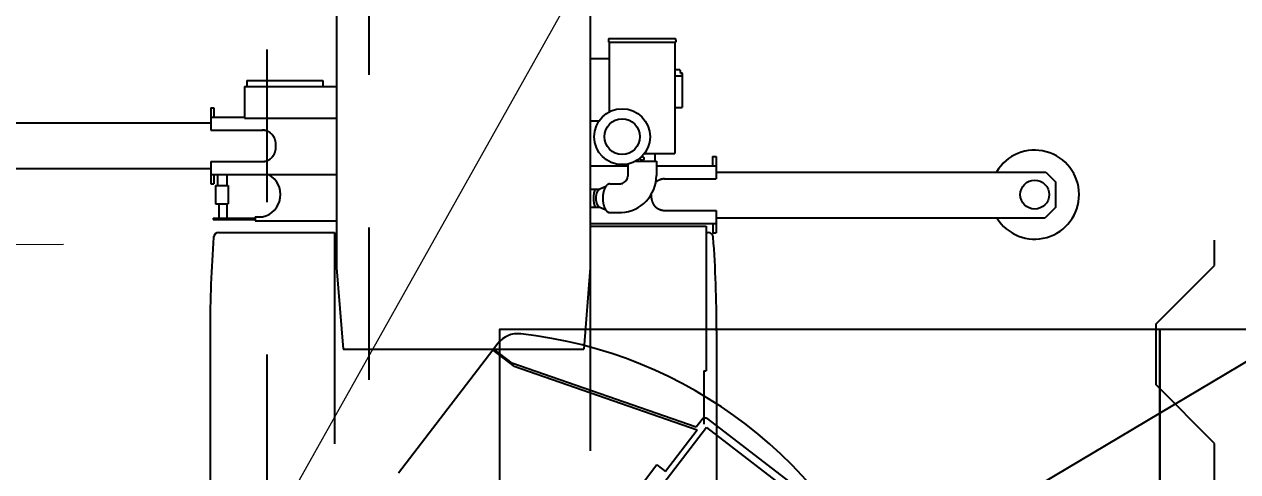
# Model space of a CAD drawing. Header units: millimetres. Extents: x -2078669 to -1085629, y -5987148 to 310365.
# Drawn here: x -1691387 to -1686608, y -4221114 to -4219353 of the extents above; entities that cross this region are included whole.
import ezdxf

# ---------------------------------------------------------------- set-up
doc = ezdxf.new("R2010")
doc.units = ezdxf.units.MM
doc.header["$LTSCALE"] = 500
doc.header["$PDSIZE"] = 300
doc.linetypes.add('SXF_跳び破線', pattern=[12, 6, -6])
doc.layers.get('Defpoints').update_dxf_attribs({"color": 153})
for name, color, linetype, lineweight in [('D-BGD', 7, 'Continuous', 13), ('D-BYP-STR2', 6, 'Continuous', 25), ('D-BYP-STR3', 3, 'Continuous', 25), ('D-BYP-STR4', 6, 'Continuous', 25), ('D-BYP-STR8', 5, 'Continuous', 25), ('D-BYP-STRB', 5, 'Continuous', 25), ('D-BYP-STRC', 1, 'Continuous', 13)]:
    doc.layers.add(name, color=color, linetype=linetype, lineweight=lineweight)
doc.styles.add('MS ゴシック', font='MS Gothic.ttf')
doc.dimstyles.new('DIM-500-F', dxfattribs={"dimscale": 500, "dimtxt": 3.5, "dimasz": 2.5, "dimexe": 0, "dimexo": 2, "dimgap": 0.8, "dimtad": 1, "dimdec": 0, "dimzin": 0, "dimdsep": 46, "dimtxsty": 'MS ゴシック', "dimblk": 'OPEN', "dimcen": 0.1, "dimclrd": 256, "dimclre": 256, "dimclrt": 256, "dimaunit": 1, "dimadec": 4, "dimazin": 0, "dimtfac": 1, "dimtdec": 0, "dimtmove": 2, "dimatfit": 3, "dimldrblk": 'OPEN', "dimfxl": 1, "dimtolj": 1, "dimtzin": 0, "dimlwd": -1, "dimlwe": -1, "dimarcsym": 2})

# ---------------------------------------------------------------- blocks, each defined once
blk = doc.blocks.new('河川平面')
at = {"layer": 'D-BGD', "linetype": 'Continuous'}
blk.add_line((1609235.5, -2776762.9), (1619734, -2776719), dxfattribs=at)
blk = doc.blocks.new('_Open')
at = {"color": 0, "linetype": 'ByBlock', "lineweight": -2}
for p, q in [((-1, 0.1667), (0, 0)), ((-1, -0.1667), (0, 0)), ((0, 0), (-1, 0))]:
    blk.add_line(p, q, dxfattribs=at)
blk = doc.blocks.new('*D28')
at = {"layer": 'D-BYP-STR8', "transparency": 16777216}
for p, q in [((-1683496.8, -4218851.7), (-1675555.6, -4214132.5)), ((-1684007.7, -4217992), (-1683496.8, -4218851.7)), ((-1688439.9, -4221789.2), (-1684571.4, -4219490.3)), ((-1690025.3, -4221568.1), (-1689514.5, -4222427.7))]:
    blk.add_line(p, q, dxfattribs=at)
at = {"layer": 'Defpoints', "color": 0, "transparency": 16777216}
for p in [(-1683496.8, -4218851.7), (-1683496.8, -4218851.7), (-1689514.5, -4222427.7)]:
    blk.add_point(p, dxfattribs=at)
at = {"layer": 'D-BYP-STR8', "transparency": 16777216, "xscale": 1250, "yscale": 1250, "zscale": 1250}
for p, rotation in [((-1683496.8, -4218851.7), 30.72132169960825), ((-1689514.5, -4222427.7), 210.7213216996082)]:
    blk.add_blockref('_Open', p, dxfattribs=dict(at, rotation=rotation))
at = {"layer": 'D-BYP-STR8', "transparency": 16777216, "insert": (-1678910.5, -4214643.1), "char_height": 1750, "attachment_point": 5, "rotation": 30.7213, "style": 'MS ゴシック'}
blk.add_mtext('\\A1;R7000', dxfattribs=at)

msp = doc.modelspace()

# ---------------------------------------------------------------- linework, layer by layer
at = {"layer": 'D-BYP-STR2', "ltscale": 0.01}
for points in [[(-1686914.5, -4224844.8), (-1686914.5, -4220552.7), (-1686914.5, -4226052.7), (-1692314.5, -4226052.7)], [(-1689514.5, -4226052.7), (-1689514.5, -4220552.7), (-1686914.5, -4220552.7), (-1686514.5, -4220552.7), (-1686514.5, -4233352.7), (-1686914.5, -4233352.7), (-1689514.5, -4233352.7), (-1689514.5, -4227852.7)]]:
    msp.add_lwpolyline(points, dxfattribs=at)
at = {"layer": 'D-BYP-STR3', "linetype": 'SXF_跳び破線', "ltscale": 0.2}
for p, q in [((-1690430.2, -4226052.7), (-1690430.2, -4210552.7)), ((-1690030.2, -4210552.7), (-1690030.2, -4226052.7))]:
    msp.add_line(p, q, dxfattribs=at)
at = {"layer": 'D-BYP-STR4', "linetype": 'SXF_跳び破線', "ltscale": 0.2}
msp.add_lwpolyline([(-1686699.5, -4221202.7), (-1686699.5, -4221102.7), (-1686699.5, -4221002.7), (-1686929.5, -4220772.7), (-1686929.5, -4220532.7), (-1686699.5, -4220302.7), (-1686699.5, -4220202.7)], dxfattribs=at)
at = {"layer": 'D-BYP-STR8'}
msp.add_circle((-1689514.5, -4222427.7), 7000, dxfattribs=at)
at = {"layer": 'D-BYP-STRB'}
for p, q in [((-1690157.5, -4219257.7), (-1690157.5, -4220311.2)), ((-1689157.5, -4219257.7), (-1689157.5, -4221032.6)), ((-1689086.3, -4219415.2), (-1689086.3, -4219423.2)), ((-1689086.3, -4219415.2), (-1689085.3, -4219415.2)), ((-1689085.3, -4219410.7), (-1689085.3, -4219415.2)), ((-1689084.3, -4219409.7), (-1688953.7, -4219409.7)), ((-1688953.7, -4219409.7), (-1688823.1, -4219409.7)), ((-1688822.1, -4219410.7), (-1688822.1, -4219415.2)), ((-1688822.1, -4219415.2), (-1688821.1, -4219415.2)), ((-1688821.1, -4219415.2), (-1688821.1, -4219423.2)), ((-1689086.3, -4219423.2), (-1688953.7, -4219423.2)), ((-1689083.1, -4219423.2), (-1689083.1, -4219698.2)), ((-1688953.7, -4219423.2), (-1688821.1, -4219423.2)), ((-1688824.3, -4219423.2), (-1688824.3, -4219861.7)), ((-1689157.5, -4219487.7), (-1689083.1, -4219487.7)), ((-1688824.3, -4219531.8), (-1688804.5, -4219531.8)), ((-1688824.3, -4219555.6), (-1688795.4, -4219555.6)), ((-1688804.5, -4219531.8), (-1688802, -4219545.6)), ((-1688802, -4219545.6), (-1688797.8, -4219545.6)), ((-1688795.8, -4219547.5), (-1688795.4, -4219555.6)), ((-1688795.5, -4219555.6), (-1688795.5, -4219680.1)), ((-1688795.5, -4219555.6), (-1688795.5, -4219680.1)), ((-1690519.5, -4219597.7), (-1690519.5, -4219722.2)), ((-1690519.5, -4219597.7), (-1690157.5, -4219597.7)), ((-1690510.5, -4219573.9), (-1690210.5, -4219573.9)), ((-1690510.5, -4219573.9), (-1690510.5, -4219597.7)), ((-1690210.5, -4219573.9), (-1690210.5, -4219597.7)), ((-1690652.5, -4219682), (-1690652.5, -4219769.7)), ((-1690652.5, -4219682), (-1690640.5, -4219682)), ((-1690640.5, -4219682), (-1690640.5, -4219718.7)), ((-1688824.3, -4219680.1), (-1688795.5, -4219680.1)), ((-1691949, -4219740.7), (-1690652.5, -4219740.7)), ((-1690652.5, -4219718.7), (-1690519.5, -4219718.7)), ((-1690519.5, -4219722.2), (-1690157.5, -4219722.2)), ((-1689157.5, -4219732.7), (-1689122.5, -4219732.7)), ((-1690652.5, -4219769.7), (-1690446.5, -4219769.7)), ((-1688978.6, -4219891.7), (-1688897.3, -4219891.7)), ((-1688944.3, -4219861.7), (-1688824.3, -4219861.7)), ((-1688902.9, -4219861.7), (-1688902.9, -4219891.7)), ((-1688897.3, -4219891.7), (-1688897.3, -4219948.6)), ((-1688676.5, -4219874), (-1688676.5, -4219910.7)), ((-1688676.5, -4219874), (-1688662.5, -4219874)), ((-1688662.5, -4219874), (-1688662.5, -4219961.7)), ((-1691951, -4219920.7), (-1690652.5, -4219920.7)), ((-1690652.5, -4219893.7), (-1690652.5, -4219981.5)), ((-1690652.5, -4219893.7), (-1690446.5, -4219893.7)), ((-1689157.5, -4219910.7), (-1689010.2, -4219910.7)), ((-1689010.2, -4219903.5), (-1689010.2, -4219950.6)), ((-1688897.3, -4219910.7), (-1688662.5, -4219910.7)), ((-1688683.4, -4219910.7), (-1688662.5, -4219910.7)), ((-1688662.5, -4219934.7), (-1687364, -4219934.7)), ((-1687364, -4219934.7), (-1687325, -4219973.7)), ((-1690652.5, -4219944.7), (-1690157.5, -4219944.7)), ((-1690652.5, -4219981.5), (-1690640.5, -4219981.5)), ((-1690640.5, -4219944.7), (-1690640.5, -4219981.5)), ((-1690633.5, -4219987.2), (-1690633.5, -4220060.2)), ((-1690633.5, -4219987.2), (-1690583.5, -4219987.2)), ((-1690626.3, -4219944.7), (-1690626.3, -4219987.2)), ((-1690588.5, -4219944.7), (-1690588.5, -4219987.2)), ((-1690583.5, -4219987.2), (-1690583.5, -4220060.2)), ((-1689080.2, -4219980.9), (-1689041.7, -4219980.9)), ((-1688868.5, -4219961.7), (-1688662.5, -4219961.7)), ((-1687325, -4219973.7), (-1687325, -4220073.7)), ((-1689152.5, -4220002.7), (-1689135.8, -4220002.7)), ((-1689151.1, -4220002.7), (-1689131.3, -4220002.7)), ((-1689135.8, -4220002.7), (-1689120.5, -4220002.7)), ((-1689096.7, -4219991.6), (-1689122.4, -4220003.7)), ((-1690633.5, -4220060.2), (-1690583.5, -4220060.2)), ((-1690621, -4220060.2), (-1690621, -4220115.7)), ((-1690588.5, -4220060.2), (-1690588.5, -4220115.7)), ((-1689152.5, -4220072.7), (-1689135.8, -4220072.7)), ((-1689135.8, -4220072.7), (-1689120.5, -4220072.7)), ((-1689135.8, -4220072.7), (-1689120.5, -4220072.7)), ((-1689122.4, -4220071.8), (-1689096.7, -4220083.9)), ((-1687325, -4220073.7), (-1687366, -4220114.7)), ((-1690642.5, -4220115.7), (-1690477.5, -4220115.7)), ((-1690642.5, -4220115.7), (-1690642.5, -4220121.7)), ((-1690642.5, -4220121.7), (-1690477.5, -4220121.7)), ((-1690477.5, -4220111.7), (-1690477.5, -4220126.7)), ((-1690477.5, -4220111.7), (-1690448.6, -4220111.7)), ((-1690477.5, -4220126.7), (-1690157.5, -4220126.7)), ((-1689080.2, -4220094.5), (-1689041.7, -4220094.5)), ((-1688868.5, -4220085.7), (-1688662.5, -4220085.7)), ((-1688662.5, -4220085.7), (-1688662.5, -4220173.5)), ((-1688662.5, -4220114.7), (-1687366, -4220114.7)), ((-1690621.4, -4220172.7), (-1690165, -4220172.7)), ((-1690165, -4220172.7), (-1690165, -4221004.5)), ((-1689157.5, -4220136.7), (-1688662.5, -4220136.7)), ((-1689157.5, -4220147.7), (-1688701.6, -4220147.7)), ((-1688701.6, -4220147.7), (-1688701.6, -4220717.7)), ((-1688701.6, -4220172.7), (-1688693.5, -4220172.7)), ((-1688674.5, -4220136.7), (-1688674.5, -4220173.5)), ((-1688674.5, -4220173.5), (-1688662.5, -4220173.5)), ((-1690157.5, -4220311.2), (-1690131.3, -4220631.3)), ((-1689157.5, -4220311.2), (-1689183.7, -4220631.3)), ((-1690655, -4220559.8), (-1690655, -4224392.7)), ((-1688660, -4220559.8), (-1688660, -4224392.7)), ((-1689522, -4220610), (-1689538.6, -4220631.6)), ((-1690131.3, -4220631.3), (-1689183.7, -4220631.3)), ((-1689541.6, -4220635.5), (-1689913.1, -4221119.4)), ((-1689541.6, -4220635.5), (-1689457.1, -4220700.5)), ((-1689538.6, -4220631.6), (-1689467.2, -4220686.4)), ((-1688740.3, -4220938.3), (-1689467.2, -4220686.4)), ((-1688736.8, -4220950.1), (-1689457.1, -4220700.5)), ((-1688710, -4220717.7), (-1688710, -4220927.4)), ((-1688710, -4220717.7), (-1688701.6, -4220717.7)), ((-1688700, -4220940.1), (-1689236.6, -4221638.8)), ((-1688717.7, -4220908.8), (-1688740.3, -4220938.3)), ((-1688700, -4220940.1), (-1688295.5, -4221250.6)), ((-1688696.6, -4220906.1), (-1688343.2, -4221177.5)), ((-1688736.8, -4220950.1), (-1688862, -4221113.2)), ((-1688895.3, -4221087.7), (-1689288.1, -4221599.3)), ((-1688895.3, -4221087.7), (-1688862, -4221113.2))]:
    msp.add_line(p, q, dxfattribs=at)
for points in [[(-1690416, -4219782), (-1690416.4, -4219781.6), (-1690416.9, -4219781.3), (-1690417.3, -4219780.9), (-1690417.8, -4219780.6), (-1690418.3, -4219780.2), (-1690418.8, -4219779.9), (-1690419.2, -4219779.5), (-1690419.7, -4219779.2), (-1690420.2, -4219778.9), (-1690420.7, -4219778.6), (-1690421.2, -4219778.2), (-1690421.7, -4219777.9), (-1690422.2, -4219777.6), (-1690422.7, -4219777.3), (-1690423.2, -4219777), (-1690423.7, -4219776.7), (-1690424.2, -4219776.5), (-1690424.7, -4219776.2), (-1690425.2, -4219775.9), (-1690425.7, -4219775.6), (-1690426.2, -4219775.4), (-1690426.7, -4219775.1), (-1690427.2, -4219774.9), (-1690427.8, -4219774.6), (-1690428.3, -4219774.4), (-1690428.8, -4219774.2), (-1690429.3, -4219773.9), (-1690429.9, -4219773.7), (-1690430.4, -4219773.5), (-1690430.9, -4219773.3), (-1690431.5, -4219773.1), (-1690432, -4219772.9), (-1690432.6, -4219772.7), (-1690433.1, -4219772.5), (-1690433.6, -4219772.3), (-1690434.2, -4219772.2), (-1690434.7, -4219772), (-1690435.3, -4219771.8), (-1690435.8, -4219771.7), (-1690436.4, -4219771.5), (-1690436.9, -4219771.4), (-1690437.5, -4219771.2), (-1690438, -4219771.1), (-1690438.6, -4219771), (-1690439.2, -4219770.9), (-1690439.7, -4219770.7), (-1690440.3, -4219770.6), (-1690440.8, -4219770.5), (-1690441.4, -4219770.4), (-1690442, -4219770.4), (-1690442.5, -4219770.3), (-1690443.1, -4219770.2), (-1690443.6, -4219770.1), (-1690444.2, -4219770.1), (-1690444.8, -4219770), (-1690445.3, -4219769.9), (-1690445.9, -4219769.9), (-1690446.5, -4219769.9), (-1690447, -4219769.8), (-1690447.6, -4219769.8), (-1690448.2, -4219769.8), (-1690448.7, -4219769.8), (-1690449.3, -4219769.8), (-1690449.9, -4219769.7)], [(-1690416, -4219782), (-1690415.6, -4219782.3), (-1690415.2, -4219782.7), (-1690414.8, -4219783), (-1690414.4, -4219783.4), (-1690414, -4219783.7), (-1690413.6, -4219784.1), (-1690413.3, -4219784.4), (-1690412.9, -4219784.8), (-1690412.5, -4219785.2), (-1690412.2, -4219785.6), (-1690411.8, -4219785.9), (-1690411.4, -4219786.3), (-1690411.1, -4219786.7), (-1690410.7, -4219787.1), (-1690410.4, -4219787.5), (-1690410.1, -4219788), (-1690409.7, -4219788.4), (-1690409.4, -4219788.8), (-1690409.1, -4219789.2), (-1690408.8, -4219789.6), (-1690408.4, -4219790.1), (-1690408.1, -4219790.5), (-1690407.8, -4219791), (-1690407.5, -4219791.4), (-1690407.2, -4219791.9), (-1690406.9, -4219792.3), (-1690406.6, -4219792.8), (-1690406.3, -4219793.3), (-1690406.1, -4219793.7), (-1690405.8, -4219794.2), (-1690405.5, -4219794.7), (-1690405.2, -4219795.2), (-1690405, -4219795.7), (-1690404.7, -4219796.2), (-1690404.5, -4219796.7), (-1690404.2, -4219797.2), (-1690403.9, -4219797.7), (-1690403.7, -4219798.2), (-1690403.5, -4219798.7), (-1690403.2, -4219799.2), (-1690403, -4219799.7), (-1690402.8, -4219800.2), (-1690402.5, -4219800.8), (-1690402.3, -4219801.3), (-1690402.1, -4219801.8), (-1690401.9, -4219802.3), (-1690401.7, -4219802.9), (-1690401.5, -4219803.4), (-1690401.3, -4219804), (-1690401.1, -4219804.5), (-1690400.9, -4219805.1), (-1690400.7, -4219805.6), (-1690400.5, -4219806.2), (-1690400.4, -4219806.7), (-1690400.2, -4219807.3), (-1690400, -4219807.9), (-1690399.8, -4219808.4), (-1690399.7, -4219809), (-1690399.5, -4219809.6), (-1690399.4, -4219810.1), (-1690399.2, -4219810.7), (-1690399.1, -4219811.3), (-1690398.9, -4219811.9), (-1690398.8, -4219812.4), (-1690398.7, -4219813), (-1690398.5, -4219813.6), (-1690398.4, -4219814.2), (-1690398.3, -4219814.8), (-1690398.2, -4219815.4), (-1690398.1, -4219816), (-1690398, -4219816.6), (-1690397.9, -4219817.2), (-1690397.8, -4219817.8), (-1690397.7, -4219818.4), (-1690397.6, -4219819), (-1690397.5, -4219819.6), (-1690397.4, -4219820.2), (-1690397.3, -4219820.8), (-1690397.3, -4219821.4), (-1690397.2, -4219822), (-1690397.1, -4219822.6), (-1690397.1, -4219823.2), (-1690397, -4219823.8), (-1690397, -4219824.4), (-1690396.9, -4219825), (-1690396.9, -4219825.6), (-1690396.8, -4219826.2), (-1690396.8, -4219826.8), (-1690396.8, -4219827.5), (-1690396.7, -4219828.1), (-1690396.7, -4219828.7), (-1690396.7, -4219829.3), (-1690396.7, -4219829.9), (-1690396.7, -4219830.5), (-1690396.7, -4219831.1), (-1690396.7, -4219831.7), (-1690396.7, -4219832.4), (-1690396.7, -4219833), (-1690396.7, -4219833.6), (-1690396.7, -4219834.2), (-1690396.7, -4219834.8), (-1690396.7, -4219835.4), (-1690396.8, -4219836), (-1690396.8, -4219836.7), (-1690396.8, -4219837.3), (-1690396.9, -4219837.9), (-1690396.9, -4219838.5), (-1690397, -4219839.1), (-1690397, -4219839.7), (-1690397.1, -4219840.3), (-1690397.1, -4219840.9), (-1690397.2, -4219841.5), (-1690397.3, -4219842.1), (-1690397.3, -4219842.7), (-1690397.4, -4219843.3), (-1690397.5, -4219843.9), (-1690397.6, -4219844.5), (-1690397.7, -4219845.1), (-1690397.8, -4219845.7), (-1690397.9, -4219846.3), (-1690398, -4219846.9), (-1690398.1, -4219847.5), (-1690398.2, -4219848.1), (-1690398.3, -4219848.7), (-1690398.4, -4219849.3), (-1690398.5, -4219849.9), (-1690398.7, -4219850.5), (-1690398.8, -4219851.1), (-1690398.9, -4219851.6), (-1690399.1, -4219852.2), (-1690399.2, -4219852.8), (-1690399.4, -4219853.4), (-1690399.5, -4219853.9), (-1690399.7, -4219854.5), (-1690399.8, -4219855.1), (-1690400, -4219855.6), (-1690400.2, -4219856.2), (-1690400.4, -4219856.8), (-1690400.5, -4219857.3), (-1690400.7, -4219857.9), (-1690400.9, -4219858.4), (-1690401.1, -4219859), (-1690401.3, -4219859.5), (-1690401.5, -4219860.1), (-1690401.7, -4219860.6), (-1690401.9, -4219861.1), (-1690402.1, -4219861.7), (-1690402.3, -4219862.2), (-1690402.5, -4219862.7), (-1690402.8, -4219863.3), (-1690403, -4219863.8), (-1690403.2, -4219864.3), (-1690403.5, -4219864.8), (-1690403.7, -4219865.3), (-1690403.9, -4219865.8), (-1690404.2, -4219866.3), (-1690404.5, -4219866.8), (-1690404.7, -4219867.3), (-1690405, -4219867.8), (-1690405.2, -4219868.3), (-1690405.5, -4219868.8), (-1690405.8, -4219869.3), (-1690406.1, -4219869.8), (-1690406.3, -4219870.2), (-1690406.6, -4219870.7), (-1690406.9, -4219871.2), (-1690407.2, -4219871.6), (-1690407.5, -4219872.1), (-1690407.8, -4219872.5), (-1690408.1, -4219873), (-1690408.4, -4219873.4), (-1690408.8, -4219873.8), (-1690409.1, -4219874.3), (-1690409.4, -4219874.7), (-1690409.7, -4219875.1), (-1690410.1, -4219875.5), (-1690410.4, -4219876), (-1690410.7, -4219876.4), (-1690411.1, -4219876.8), (-1690411.4, -4219877.2), (-1690411.8, -4219877.6), (-1690412.2, -4219877.9), (-1690412.5, -4219878.3), (-1690412.9, -4219878.7), (-1690413.3, -4219879.1), (-1690413.6, -4219879.4), (-1690414, -4219879.8), (-1690414.4, -4219880.1), (-1690414.8, -4219880.5), (-1690415.2, -4219880.8), (-1690415.6, -4219881.2), (-1690416, -4219881.5)], [(-1690449.9, -4219893.7), (-1690449.3, -4219893.7), (-1690448.7, -4219893.7), (-1690448.2, -4219893.7), (-1690447.6, -4219893.7), (-1690447, -4219893.7), (-1690446.5, -4219893.6), (-1690445.9, -4219893.6), (-1690445.3, -4219893.5), (-1690444.8, -4219893.5), (-1690444.2, -4219893.4), (-1690443.6, -4219893.4), (-1690443.1, -4219893.3), (-1690442.5, -4219893.2), (-1690442, -4219893.1), (-1690441.4, -4219893.1), (-1690440.8, -4219893), (-1690440.3, -4219892.9), (-1690439.7, -4219892.7), (-1690439.2, -4219892.6), (-1690438.6, -4219892.5), (-1690438, -4219892.4), (-1690437.5, -4219892.3), (-1690436.9, -4219892.1), (-1690436.4, -4219892), (-1690435.8, -4219891.8), (-1690435.3, -4219891.7), (-1690434.7, -4219891.5), (-1690434.2, -4219891.3), (-1690433.6, -4219891.2), (-1690433.1, -4219891), (-1690432.6, -4219890.8), (-1690432, -4219890.6), (-1690431.5, -4219890.4), (-1690430.9, -4219890.2), (-1690430.4, -4219890), (-1690429.9, -4219889.8), (-1690429.3, -4219889.6), (-1690428.8, -4219889.3), (-1690428.3, -4219889.1), (-1690427.8, -4219888.9), (-1690427.2, -4219888.6), (-1690426.7, -4219888.4), (-1690426.2, -4219888.1), (-1690425.7, -4219887.9), (-1690425.2, -4219887.6), (-1690424.7, -4219887.3), (-1690424.2, -4219887), (-1690423.7, -4219886.8), (-1690423.2, -4219886.5), (-1690422.7, -4219886.2), (-1690422.2, -4219885.9), (-1690421.7, -4219885.6), (-1690421.2, -4219885.3), (-1690420.7, -4219884.9), (-1690420.2, -4219884.6), (-1690419.7, -4219884.3), (-1690419.2, -4219884), (-1690418.8, -4219883.6), (-1690418.3, -4219883.3), (-1690417.8, -4219882.9), (-1690417.3, -4219882.6), (-1690416.9, -4219882.2), (-1690416.4, -4219881.9), (-1690416, -4219881.5)], [(-1689080.2, -4219980.9), (-1689080.3, -4219980.9), (-1689080.5, -4219981), (-1689080.7, -4219981), (-1689080.9, -4219981), (-1689081, -4219981), (-1689081.2, -4219981), (-1689081.4, -4219981), (-1689081.6, -4219981), (-1689081.7, -4219981), (-1689081.9, -4219981.1), (-1689082.1, -4219981.1), (-1689082.3, -4219981.1), (-1689082.4, -4219981.1), (-1689082.6, -4219981.2), (-1689082.8, -4219981.2), (-1689082.9, -4219981.2), (-1689083.1, -4219981.3), (-1689083.3, -4219981.3), (-1689083.5, -4219981.3), (-1689083.6, -4219981.4), (-1689083.8, -4219981.4), (-1689084, -4219981.5), (-1689084.2, -4219981.5), (-1689084.3, -4219981.6), (-1689084.5, -4219981.6), (-1689084.7, -4219981.7), (-1689084.8, -4219981.7), (-1689085, -4219981.8), (-1689085.2, -4219981.8), (-1689085.4, -4219981.9), (-1689085.5, -4219982), (-1689085.7, -4219982), (-1689085.9, -4219982.1), (-1689086, -4219982.2), (-1689086.2, -4219982.3), (-1689086.4, -4219982.3), (-1689086.7, -4219982.5), (-1689087.1, -4219982.7), (-1689087.4, -4219982.8), (-1689087.7, -4219983), (-1689088.1, -4219983.2), (-1689088.4, -4219983.4), (-1689088.7, -4219983.6), (-1689089.1, -4219983.8), (-1689089.4, -4219984), (-1689089.7, -4219984.3), (-1689090.1, -4219984.5), (-1689090.4, -4219984.8), (-1689090.7, -4219985), (-1689091, -4219985.3), (-1689091.4, -4219985.5), (-1689091.7, -4219985.8), (-1689092, -4219986.1), (-1689092.3, -4219986.4), (-1689092.6, -4219986.7), (-1689092.9, -4219987), (-1689093.2, -4219987.3), (-1689093.6, -4219987.7), (-1689093.9, -4219988), (-1689094.2, -4219988.3), (-1689094.5, -4219988.7), (-1689094.8, -4219989), (-1689095.1, -4219989.4), (-1689095.4, -4219989.8), (-1689095.7, -4219990.1), (-1689095.9, -4219990.5), (-1689096.2, -4219990.9), (-1689096.5, -4219991.3), (-1689096.8, -4219991.7), (-1689097.1, -4219992.1), (-1689097.4, -4219992.5), (-1689097.6, -4219993), (-1689097.9, -4219993.4), (-1689098.2, -4219993.8), (-1689098.4, -4219994.3), (-1689098.7, -4219994.7), (-1689099, -4219995.2), (-1689099.2, -4219995.7), (-1689099.5, -4219996.1), (-1689099.7, -4219996.6), (-1689100, -4219997.1), (-1689100.2, -4219997.6), (-1689100.5, -4219998.1), (-1689100.7, -4219998.6), (-1689101, -4219999.1), (-1689101.2, -4219999.6), (-1689101.4, -4220000.1), (-1689101.7, -4220000.6), (-1689101.9, -4220001.2), (-1689102.1, -4220001.7), (-1689102.3, -4220002.3), (-1689102.6, -4220002.8), (-1689102.8, -4220003.4), (-1689103, -4220003.9), (-1689103.2, -4220004.5), (-1689103.4, -4220005), (-1689103.6, -4220005.6), (-1689103.8, -4220006.2), (-1689104, -4220006.8), (-1689104.2, -4220007.4), (-1689104.3, -4220008), (-1689104.5, -4220008.5), (-1689104.7, -4220009.1), (-1689104.9, -4220009.8), (-1689105, -4220010.4), (-1689105.2, -4220011), (-1689105.4, -4220011.6), (-1689105.5, -4220012.2), (-1689105.7, -4220012.8), (-1689105.8, -4220013.5), (-1689106, -4220014.1), (-1689106.1, -4220014.7), (-1689106.3, -4220015.4), (-1689106.4, -4220016), (-1689106.5, -4220016.7), (-1689106.7, -4220017.3), (-1689106.8, -4220018), (-1689106.9, -4220018.6), (-1689107, -4220019.3), (-1689107.1, -4220019.9), (-1689107.2, -4220020.6), (-1689107.3, -4220021.3), (-1689107.4, -4220021.9), (-1689107.5, -4220022.6), (-1689107.6, -4220023.3), (-1689107.7, -4220023.9), (-1689107.8, -4220024.6), (-1689107.9, -4220025.3), (-1689107.9, -4220026), (-1689108, -4220026.7), (-1689108.1, -4220027.4), (-1689108.1, -4220028), (-1689108.2, -4220028.7), (-1689108.3, -4220029.4), (-1689108.3, -4220030.1), (-1689108.3, -4220030.8), (-1689108.4, -4220031.5), (-1689108.4, -4220032.2), (-1689108.5, -4220032.9), (-1689108.5, -4220033.6), (-1689108.5, -4220034.3), (-1689108.5, -4220035), (-1689108.5, -4220035.7), (-1689108.6, -4220036.4), (-1689108.6, -4220037.1), (-1689108.6, -4220037.7), (-1689108.6, -4220038.4), (-1689108.6, -4220039.1), (-1689108.5, -4220039.8), (-1689108.5, -4220040.5), (-1689108.5, -4220041.2), (-1689108.5, -4220041.9), (-1689108.5, -4220042.6), (-1689108.4, -4220043.3), (-1689108.4, -4220044), (-1689108.3, -4220044.7), (-1689108.3, -4220045.4), (-1689108.3, -4220046.1), (-1689108.2, -4220046.8), (-1689108.1, -4220047.5), (-1689108.1, -4220048.1), (-1689108, -4220048.8), (-1689107.9, -4220049.5), (-1689107.9, -4220050.2), (-1689107.8, -4220050.9), (-1689107.7, -4220051.5), (-1689107.6, -4220052.2), (-1689107.5, -4220052.9), (-1689107.4, -4220053.6), (-1689107.3, -4220054.2), (-1689107.2, -4220054.9), (-1689107.1, -4220055.6), (-1689107, -4220056.2), (-1689106.9, -4220056.9), (-1689106.8, -4220057.5), (-1689106.7, -4220058.2), (-1689106.5, -4220058.8), (-1689106.4, -4220059.5), (-1689106.3, -4220060.1), (-1689106.1, -4220060.8), (-1689106, -4220061.4), (-1689105.8, -4220062), (-1689105.7, -4220062.7), (-1689105.5, -4220063.3), (-1689105.4, -4220063.9), (-1689105.2, -4220064.5), (-1689105, -4220065.1), (-1689104.9, -4220065.7), (-1689104.7, -4220066.3), (-1689104.5, -4220066.9), (-1689104.3, -4220067.5), (-1689104.2, -4220068.1), (-1689104, -4220068.7), (-1689103.8, -4220069.3), (-1689103.6, -4220069.9), (-1689103.4, -4220070.5), (-1689103.2, -4220071), (-1689103, -4220071.6), (-1689102.8, -4220072.1), (-1689102.6, -4220072.7), (-1689102.3, -4220073.2), (-1689102.1, -4220073.8), (-1689101.9, -4220074.3), (-1689101.7, -4220074.8), (-1689101.4, -4220075.4), (-1689101.2, -4220075.9), (-1689101, -4220076.4), (-1689100.7, -4220076.9), (-1689100.5, -4220077.4), (-1689100.2, -4220077.9), (-1689100, -4220078.4), (-1689099.7, -4220078.9), (-1689099.5, -4220079.4), (-1689099.2, -4220079.8), (-1689099, -4220080.3), (-1689098.7, -4220080.8), (-1689098.4, -4220081.2), (-1689098.2, -4220081.7), (-1689097.9, -4220082.1), (-1689097.6, -4220082.5), (-1689097.4, -4220083), (-1689097.1, -4220083.4), (-1689096.8, -4220083.8), (-1689096.5, -4220084.2), (-1689096.2, -4220084.6), (-1689095.9, -4220085), (-1689095.7, -4220085.4), (-1689095.4, -4220085.7), (-1689095.1, -4220086.1), (-1689094.8, -4220086.5), (-1689094.5, -4220086.8), (-1689094.2, -4220087.2), (-1689093.9, -4220087.5), (-1689093.6, -4220087.8), (-1689093.2, -4220088.2), (-1689092.9, -4220088.5), (-1689092.6, -4220088.8), (-1689092.3, -4220089.1), (-1689092, -4220089.4), (-1689091.7, -4220089.7), (-1689091.4, -4220090), (-1689091, -4220090.2), (-1689090.7, -4220090.5), (-1689090.4, -4220090.7), (-1689090.1, -4220091), (-1689089.7, -4220091.2), (-1689089.4, -4220091.5), (-1689089.1, -4220091.7), (-1689088.7, -4220091.9), (-1689088.4, -4220092.1), (-1689088.1, -4220092.3), (-1689087.7, -4220092.5), (-1689087.4, -4220092.7), (-1689087.1, -4220092.8), (-1689086.7, -4220093), (-1689086.4, -4220093.2), (-1689086.2, -4220093.2), (-1689086, -4220093.3), (-1689085.9, -4220093.4), (-1689085.7, -4220093.5), (-1689085.5, -4220093.5), (-1689085.4, -4220093.6), (-1689085.2, -4220093.7), (-1689085, -4220093.7), (-1689084.8, -4220093.8), (-1689084.7, -4220093.8), (-1689084.5, -4220093.9), (-1689084.3, -4220093.9), (-1689084.2, -4220094), (-1689084, -4220094), (-1689083.8, -4220094.1), (-1689083.6, -4220094.1), (-1689083.5, -4220094.2), (-1689083.3, -4220094.2), (-1689083.1, -4220094.2), (-1689082.9, -4220094.3), (-1689082.8, -4220094.3), (-1689082.6, -4220094.3), (-1689082.4, -4220094.4), (-1689082.3, -4220094.4), (-1689082.1, -4220094.4), (-1689081.9, -4220094.4), (-1689081.7, -4220094.5), (-1689081.6, -4220094.5), (-1689081.4, -4220094.5), (-1689081.2, -4220094.5), (-1689081, -4220094.5), (-1689080.9, -4220094.5), (-1689080.7, -4220094.5), (-1689080.5, -4220094.5), (-1689080.3, -4220094.5), (-1689080.2, -4220094.5)], [(-1689041.7, -4219980.9), (-1689041.3, -4219980.9), (-1689040.9, -4219980.9), (-1689040.5, -4219980.9), (-1689040.1, -4219980.9), (-1689039.7, -4219980.9), (-1689039.3, -4219980.9), (-1689038.9, -4219980.8), (-1689038.5, -4219980.8), (-1689038.1, -4219980.8), (-1689037.7, -4219980.7), (-1689037.3, -4219980.7), (-1689036.9, -4219980.6), (-1689036.5, -4219980.5), (-1689036.1, -4219980.5), (-1689035.7, -4219980.4), (-1689035.3, -4219980.3), (-1689034.9, -4219980.3), (-1689034.5, -4219980.2), (-1689034.1, -4219980.1), (-1689033.7, -4219980), (-1689033.3, -4219979.9), (-1689032.9, -4219979.8), (-1689032.5, -4219979.7), (-1689032.1, -4219979.6), (-1689031.8, -4219979.4), (-1689031.4, -4219979.3), (-1689031, -4219979.2), (-1689030.6, -4219979.1), (-1689030.2, -4219978.9), (-1689029.8, -4219978.8), (-1689029.4, -4219978.6), (-1689029.1, -4219978.5)], [(-1688899, -4219974), (-1688899.4, -4219974.3), (-1688899.6, -4219974.5)], [(-1688865.1, -4219961.7), (-1688865.7, -4219961.8), (-1688866.2, -4219961.8), (-1688866.8, -4219961.8), (-1688867.4, -4219961.8), (-1688867.9, -4219961.8), (-1688868.5, -4219961.9), (-1688869.1, -4219961.9), (-1688869.6, -4219961.9), (-1688870.2, -4219962), (-1688870.8, -4219962.1), (-1688871.3, -4219962.1), (-1688871.9, -4219962.2), (-1688872.4, -4219962.3), (-1688873, -4219962.4), (-1688873.6, -4219962.4), (-1688874.1, -4219962.5), (-1688874.7, -4219962.6), (-1688875.3, -4219962.7), (-1688875.8, -4219962.9), (-1688876.4, -4219963), (-1688876.9, -4219963.1), (-1688877.5, -4219963.2), (-1688878, -4219963.4), (-1688878.6, -4219963.5), (-1688879.1, -4219963.7), (-1688879.7, -4219963.8), (-1688880.2, -4219964), (-1688880.8, -4219964.2), (-1688881.3, -4219964.3), (-1688881.9, -4219964.5), (-1688882.4, -4219964.7), (-1688882.9, -4219964.9), (-1688883.5, -4219965.1), (-1688884, -4219965.3), (-1688884.6, -4219965.5), (-1688885.1, -4219965.7), (-1688885.6, -4219965.9), (-1688886.1, -4219966.2), (-1688886.7, -4219966.4), (-1688887.2, -4219966.6), (-1688887.7, -4219966.9), (-1688888.2, -4219967.1), (-1688888.8, -4219967.4), (-1688889.3, -4219967.6), (-1688889.8, -4219967.9), (-1688890.3, -4219968.2), (-1688890.8, -4219968.5), (-1688891.3, -4219968.7), (-1688891.8, -4219969), (-1688892.3, -4219969.3), (-1688892.8, -4219969.6), (-1688893.3, -4219969.9), (-1688893.8, -4219970.2), (-1688894.3, -4219970.6), (-1688894.8, -4219970.9), (-1688895.2, -4219971.2), (-1688895.7, -4219971.5), (-1688896.2, -4219971.9), (-1688896.7, -4219972.2), (-1688897.1, -4219972.6), (-1688897.6, -4219972.9), (-1688898.1, -4219973.3), (-1688898.5, -4219973.6), (-1688899, -4219974)], [(-1689135.8, -4220002.7), (-1689135.9, -4220002.8), (-1689136, -4220002.8), (-1689136.1, -4220002.8), (-1689136.2, -4220002.8), (-1689136.3, -4220002.8), (-1689136.4, -4220002.8), (-1689136.6, -4220002.9), (-1689136.7, -4220002.9), (-1689136.8, -4220003), (-1689136.9, -4220003), (-1689137, -4220003.1), (-1689137.1, -4220003.1), (-1689137.2, -4220003.2), (-1689137.4, -4220003.3), (-1689137.5, -4220003.3), (-1689137.6, -4220003.4), (-1689137.7, -4220003.5), (-1689137.8, -4220003.6), (-1689137.9, -4220003.7), (-1689138, -4220003.8), (-1689138.1, -4220003.9), (-1689138.3, -4220004), (-1689138.4, -4220004.1), (-1689138.5, -4220004.3), (-1689138.6, -4220004.4), (-1689138.7, -4220004.5), (-1689138.8, -4220004.7), (-1689138.9, -4220004.8), (-1689139, -4220004.9), (-1689139.1, -4220005.1), (-1689139.2, -4220005.3), (-1689139.3, -4220005.4), (-1689139.5, -4220005.6), (-1689139.6, -4220005.8), (-1689139.7, -4220005.9), (-1689139.8, -4220006.1), (-1689139.9, -4220006.3), (-1689140, -4220006.5), (-1689140.1, -4220006.7), (-1689140.2, -4220006.9), (-1689140.3, -4220007.1), (-1689140.4, -4220007.3), (-1689140.5, -4220007.5), (-1689140.6, -4220007.7), (-1689140.7, -4220008), (-1689140.8, -4220008.2), (-1689140.9, -4220008.4), (-1689141, -4220008.6), (-1689141.1, -4220008.9), (-1689141.2, -4220009.1), (-1689141.3, -4220009.4), (-1689141.3, -4220009.6), (-1689141.4, -4220009.9), (-1689141.5, -4220010.2), (-1689141.6, -4220010.4), (-1689141.7, -4220010.7), (-1689141.8, -4220011), (-1689141.9, -4220011.2), (-1689142, -4220011.5), (-1689142.1, -4220011.8), (-1689142.1, -4220012.1), (-1689142.3, -4220012.7), (-1689142.5, -4220013.3), (-1689142.6, -4220013.9), (-1689142.8, -4220014.6), (-1689142.9, -4220015.2), (-1689143.1, -4220015.9), (-1689143.2, -4220016.6), (-1689143.4, -4220017.2), (-1689143.5, -4220017.9), (-1689143.6, -4220018.7), (-1689143.7, -4220019.4), (-1689143.9, -4220020.1), (-1689144, -4220020.9), (-1689144.1, -4220021.6), (-1689144.2, -4220022.4), (-1689144.3, -4220023.2), (-1689144.4, -4220024), (-1689144.5, -4220024.8), (-1689144.5, -4220025.6), (-1689144.6, -4220026.4), (-1689144.7, -4220027.2), (-1689144.7, -4220027.6), (-1689144.8, -4220028.4), (-1689144.9, -4220029.2), (-1689144.9, -4220030.1), (-1689145, -4220030.9), (-1689145, -4220031.8), (-1689145, -4220032.6), (-1689145.1, -4220033.5), (-1689145.1, -4220034.3), (-1689145.1, -4220035.2), (-1689145.1, -4220036), (-1689145.1, -4220036.9), (-1689145.1, -4220037.7), (-1689145.1, -4220038.6), (-1689145.1, -4220039.5), (-1689145.1, -4220040.3), (-1689145.1, -4220041.2), (-1689145.1, -4220042), (-1689145, -4220042.9), (-1689145, -4220043.7), (-1689145, -4220044.6), (-1689144.9, -4220045.4), (-1689144.9, -4220046.3), (-1689144.8, -4220047.1), (-1689144.7, -4220047.9), (-1689144.7, -4220048.7), (-1689144.6, -4220049.5), (-1689144.5, -4220050.3), (-1689144.4, -4220051.1), (-1689144.3, -4220051.9), (-1689144.2, -4220052.7), (-1689144.1, -4220053.5), (-1689144, -4220054.2), (-1689143.9, -4220055), (-1689143.8, -4220055.7), (-1689143.7, -4220056.5), (-1689143.6, -4220057.2), (-1689143.4, -4220057.9), (-1689143.3, -4220058.6), (-1689143.2, -4220059.3), (-1689143, -4220060), (-1689142.9, -4220060.6), (-1689142.7, -4220061.3), (-1689142.6, -4220061.9), (-1689142.4, -4220062.5), (-1689142.2, -4220063.1), (-1689142.1, -4220063.4), (-1689142.1, -4220063.7), (-1689142, -4220064), (-1689141.9, -4220064.3), (-1689141.8, -4220064.5), (-1689141.7, -4220064.8), (-1689141.6, -4220065.1), (-1689141.5, -4220065.3), (-1689141.4, -4220065.6), (-1689141.3, -4220065.9), (-1689141.3, -4220066.1), (-1689141.2, -4220066.4), (-1689141.1, -4220066.6), (-1689141, -4220066.8), (-1689140.9, -4220067.1), (-1689140.8, -4220067.3), (-1689140.7, -4220067.5), (-1689140.6, -4220067.8), (-1689140.5, -4220068), (-1689140.4, -4220068.2), (-1689140.3, -4220068.4), (-1689140.2, -4220068.6), (-1689140.1, -4220068.8), (-1689140, -4220069), (-1689139.9, -4220069.2), (-1689139.8, -4220069.4), (-1689139.7, -4220069.6), (-1689139.6, -4220069.7), (-1689139.5, -4220069.9), (-1689139.3, -4220070.1), (-1689139.2, -4220070.2), (-1689139.1, -4220070.4), (-1689139, -4220070.6), (-1689138.9, -4220070.7), (-1689138.8, -4220070.8), (-1689138.7, -4220071), (-1689138.6, -4220071.1), (-1689138.5, -4220071.2), (-1689138.4, -4220071.4), (-1689138.3, -4220071.5), (-1689138.1, -4220071.6), (-1689138, -4220071.7), (-1689137.9, -4220071.8), (-1689137.8, -4220071.9), (-1689137.7, -4220072), (-1689137.6, -4220072.1), (-1689137.5, -4220072.2), (-1689137.4, -4220072.2), (-1689137.2, -4220072.3), (-1689137.1, -4220072.4), (-1689137, -4220072.4), (-1689136.9, -4220072.5), (-1689136.8, -4220072.5), (-1689136.7, -4220072.6), (-1689136.6, -4220072.6), (-1689136.4, -4220072.7), (-1689136.3, -4220072.7), (-1689136.2, -4220072.7), (-1689136.1, -4220072.7), (-1689136, -4220072.7), (-1689135.9, -4220072.7), (-1689135.8, -4220072.7)], [(-1689122.4, -4220003.7), (-1689122.6, -4220003.8), (-1689122.8, -4220003.8), (-1689123, -4220003.9), (-1689123.1, -4220004), (-1689123.3, -4220004.1), (-1689123.5, -4220004.2), (-1689123.7, -4220004.3), (-1689123.8, -4220004.5), (-1689124, -4220004.6), (-1689124.2, -4220004.7), (-1689124.4, -4220004.8), (-1689124.5, -4220004.9), (-1689124.7, -4220005.1), (-1689124.9, -4220005.2), (-1689125, -4220005.3), (-1689125.2, -4220005.5), (-1689125.4, -4220005.6), (-1689125.6, -4220005.8), (-1689125.7, -4220005.9), (-1689125.9, -4220006.1), (-1689126.1, -4220006.2), (-1689126.2, -4220006.4), (-1689126.4, -4220006.6), (-1689126.5, -4220006.7), (-1689126.7, -4220006.9), (-1689126.9, -4220007.1), (-1689127, -4220007.3), (-1689127.2, -4220007.4), (-1689127.3, -4220007.6), (-1689127.5, -4220007.8), (-1689127.7, -4220008), (-1689127.8, -4220008.2), (-1689128, -4220008.4), (-1689128.1, -4220008.6), (-1689128.3, -4220008.8), (-1689128.4, -4220009), (-1689128.6, -4220009.2), (-1689128.7, -4220009.4), (-1689128.9, -4220009.6), (-1689129, -4220009.9), (-1689129.2, -4220010.1), (-1689129.3, -4220010.3), (-1689129.4, -4220010.5), (-1689129.6, -4220010.8), (-1689129.7, -4220011), (-1689129.9, -4220011.2), (-1689130, -4220011.5), (-1689130.1, -4220011.7), (-1689130.3, -4220012), (-1689130.4, -4220012.2), (-1689130.5, -4220012.5), (-1689130.7, -4220012.7), (-1689130.8, -4220013), (-1689130.9, -4220013.3), (-1689131.1, -4220013.5), (-1689131.2, -4220013.8), (-1689131.3, -4220014.1), (-1689131.4, -4220014.3), (-1689131.6, -4220014.6), (-1689131.7, -4220014.9), (-1689131.8, -4220015.2), (-1689131.9, -4220015.4), (-1689132, -4220015.7), (-1689132.2, -4220016), (-1689132.3, -4220016.3), (-1689132.4, -4220016.6), (-1689132.5, -4220016.9), (-1689132.6, -4220017.2), (-1689132.7, -4220017.5), (-1689132.8, -4220017.8), (-1689132.9, -4220018.1), (-1689133, -4220018.4), (-1689133.1, -4220018.7), (-1689133.2, -4220019), (-1689133.3, -4220019.3), (-1689133.4, -4220019.6), (-1689133.5, -4220019.9), (-1689133.6, -4220020.2), (-1689133.7, -4220020.6), (-1689133.8, -4220020.9), (-1689133.9, -4220021.2), (-1689133.9, -4220021.5), (-1689134, -4220021.9), (-1689134.1, -4220022.2), (-1689134.2, -4220022.5), (-1689134.3, -4220022.8), (-1689134.3, -4220023.2), (-1689134.4, -4220023.5), (-1689134.5, -4220023.8), (-1689134.6, -4220024.2), (-1689134.6, -4220024.5), (-1689134.7, -4220024.9), (-1689134.8, -4220025.2), (-1689134.8, -4220025.5), (-1689134.9, -4220025.9), (-1689135, -4220026.2), (-1689135, -4220026.6), (-1689135.1, -4220027.3), (-1689135.2, -4220028), (-1689135.3, -4220028.7), (-1689135.4, -4220029.4), (-1689135.5, -4220030.1), (-1689135.6, -4220030.8), (-1689135.7, -4220031.5), (-1689135.7, -4220031.9), (-1689135.8, -4220032.6), (-1689135.8, -4220033.4), (-1689135.8, -4220034.1), (-1689135.9, -4220034.8), (-1689135.9, -4220035.5), (-1689135.9, -4220036.3), (-1689135.9, -4220037), (-1689135.9, -4220037.7), (-1689135.9, -4220038.5), (-1689135.9, -4220039.2), (-1689135.9, -4220039.9), (-1689135.9, -4220040.7), (-1689135.8, -4220041.4), (-1689135.8, -4220042.1), (-1689135.8, -4220042.9), (-1689135.7, -4220043.6), (-1689135.6, -4220044.3), (-1689135.6, -4220045), (-1689135.5, -4220045.7), (-1689135.4, -4220046.5), (-1689135.3, -4220047.2), (-1689135.2, -4220047.9), (-1689135.1, -4220048.6), (-1689135, -4220048.9), (-1689135, -4220049.3), (-1689134.9, -4220049.6), (-1689134.8, -4220050), (-1689134.8, -4220050.3), (-1689134.7, -4220050.6), (-1689134.6, -4220051), (-1689134.6, -4220051.3), (-1689134.5, -4220051.7), (-1689134.4, -4220052), (-1689134.3, -4220052.3), (-1689134.3, -4220052.7), (-1689134.2, -4220053), (-1689134.1, -4220053.3), (-1689134, -4220053.6), (-1689133.9, -4220054), (-1689133.9, -4220054.3), (-1689133.8, -4220054.6), (-1689133.7, -4220054.9), (-1689133.6, -4220055.3), (-1689133.5, -4220055.6), (-1689133.4, -4220055.9), (-1689133.3, -4220056.2), (-1689133.2, -4220056.5), (-1689133.1, -4220056.8), (-1689133, -4220057.1), (-1689132.9, -4220057.4), (-1689132.8, -4220057.7), (-1689132.7, -4220058), (-1689132.6, -4220058.3), (-1689132.5, -4220058.6), (-1689132.4, -4220058.9), (-1689132.3, -4220059.2), (-1689132.2, -4220059.5), (-1689132, -4220059.8), (-1689131.9, -4220060.1), (-1689131.8, -4220060.3), (-1689131.7, -4220060.6), (-1689131.6, -4220060.9), (-1689131.4, -4220061.2), (-1689131.3, -4220061.4), (-1689131.2, -4220061.7), (-1689131.1, -4220062), (-1689130.9, -4220062.2), (-1689130.8, -4220062.5), (-1689130.7, -4220062.8), (-1689130.5, -4220063), (-1689130.4, -4220063.3), (-1689130.3, -4220063.5), (-1689130.1, -4220063.8), (-1689130, -4220064), (-1689129.9, -4220064.2), (-1689129.7, -4220064.5), (-1689129.6, -4220064.7), (-1689129.4, -4220065), (-1689129.3, -4220065.2), (-1689129.2, -4220065.4), (-1689129, -4220065.6), (-1689128.9, -4220065.9), (-1689128.7, -4220066.1), (-1689128.6, -4220066.3), (-1689128.4, -4220066.5), (-1689128.3, -4220066.7), (-1689128.1, -4220066.9), (-1689128, -4220067.1), (-1689127.8, -4220067.3), (-1689127.7, -4220067.5), (-1689127.5, -4220067.7), (-1689127.3, -4220067.9), (-1689127.2, -4220068.1), (-1689127, -4220068.2), (-1689126.9, -4220068.4), (-1689126.7, -4220068.6), (-1689126.5, -4220068.8), (-1689126.4, -4220068.9), (-1689126.2, -4220069.1), (-1689126.1, -4220069.3), (-1689125.9, -4220069.4), (-1689125.7, -4220069.6), (-1689125.6, -4220069.7), (-1689125.4, -4220069.9), (-1689125.2, -4220070), (-1689125, -4220070.2), (-1689124.9, -4220070.3), (-1689124.7, -4220070.4), (-1689124.5, -4220070.6), (-1689124.4, -4220070.7), (-1689124.2, -4220070.8), (-1689124, -4220070.9), (-1689123.8, -4220071), (-1689123.7, -4220071.1), (-1689123.5, -4220071.3), (-1689123.3, -4220071.4), (-1689123.1, -4220071.5), (-1689123, -4220071.6), (-1689122.8, -4220071.7), (-1689122.6, -4220071.7), (-1689122.4, -4220071.8)], [(-1688918.3, -4220024.1), (-1688918.3, -4220024.7), (-1688918.3, -4220025.3), (-1688918.3, -4220025.9), (-1688918.3, -4220026.5), (-1688918.2, -4220027.1), (-1688918.2, -4220027.7), (-1688918.2, -4220028.3), (-1688918.2, -4220029), (-1688918.1, -4220029.6), (-1688918.1, -4220030.2), (-1688918, -4220030.8), (-1688918, -4220031.4), (-1688917.9, -4220032), (-1688917.9, -4220032.6), (-1688917.8, -4220033.2), (-1688917.7, -4220033.8), (-1688917.7, -4220034.4), (-1688917.6, -4220035), (-1688917.5, -4220035.6), (-1688917.4, -4220036.2), (-1688917.3, -4220036.8), (-1688917.3, -4220037.4), (-1688917.2, -4220038), (-1688917.1, -4220038.6), (-1688917, -4220039.2), (-1688916.9, -4220039.8), (-1688916.7, -4220040.3), (-1688916.6, -4220040.9), (-1688916.5, -4220041.5), (-1688916.4, -4220042.1), (-1688916.2, -4220042.7), (-1688916.1, -4220043.3), (-1688916, -4220043.8), (-1688915.8, -4220044.4), (-1688915.7, -4220045), (-1688915.5, -4220045.6), (-1688915.4, -4220046.1), (-1688915.2, -4220046.7), (-1688915.1, -4220047.3), (-1688914.9, -4220047.8), (-1688914.7, -4220048.4), (-1688914.6, -4220048.9), (-1688914.4, -4220049.5), (-1688914.2, -4220050), (-1688914, -4220050.6), (-1688913.8, -4220051.1), (-1688913.6, -4220051.7), (-1688913.4, -4220052.2), (-1688913.2, -4220052.7), (-1688913, -4220053.3), (-1688912.8, -4220053.8), (-1688912.6, -4220054.3), (-1688912.4, -4220054.9), (-1688912.1, -4220055.4), (-1688911.9, -4220055.9), (-1688911.7, -4220056.4), (-1688911.5, -4220056.9), (-1688911.2, -4220057.4), (-1688911, -4220057.9), (-1688910.7, -4220058.4), (-1688910.5, -4220058.9), (-1688910.2, -4220059.4), (-1688909.9, -4220059.9), (-1688909.7, -4220060.4), (-1688909.4, -4220060.9), (-1688909.1, -4220061.4), (-1688908.9, -4220061.8), (-1688908.6, -4220062.3), (-1688908.3, -4220062.8), (-1688908, -4220063.2), (-1688907.7, -4220063.7), (-1688907.4, -4220064.1), (-1688907.1, -4220064.6), (-1688906.8, -4220065), (-1688906.5, -4220065.5), (-1688906.2, -4220065.9), (-1688905.9, -4220066.3), (-1688905.5, -4220066.7), (-1688905.2, -4220067.2), (-1688904.9, -4220067.6), (-1688904.5, -4220068), (-1688904.2, -4220068.4), (-1688903.8, -4220068.8), (-1688903.5, -4220069.2), (-1688903.1, -4220069.6), (-1688902.8, -4220070), (-1688902.4, -4220070.3), (-1688902.1, -4220070.7), (-1688901.7, -4220071.1), (-1688901.3, -4220071.4), (-1688900.9, -4220071.8), (-1688900.6, -4220072.1), (-1688900.2, -4220072.5), (-1688899.8, -4220072.8), (-1688899.4, -4220073.2), (-1688899, -4220073.5)], [(-1688899, -4220073.5), (-1688898.5, -4220073.9), (-1688898.1, -4220074.2), (-1688897.6, -4220074.6), (-1688897.1, -4220074.9), (-1688896.7, -4220075.3), (-1688896.2, -4220075.6), (-1688895.7, -4220076), (-1688895.2, -4220076.3), (-1688894.8, -4220076.6), (-1688894.3, -4220076.9), (-1688893.8, -4220077.3), (-1688893.3, -4220077.6), (-1688892.8, -4220077.9), (-1688892.3, -4220078.2), (-1688891.8, -4220078.5), (-1688891.3, -4220078.8), (-1688890.8, -4220079), (-1688890.3, -4220079.3), (-1688889.8, -4220079.6), (-1688889.3, -4220079.9), (-1688888.8, -4220080.1), (-1688888.2, -4220080.4), (-1688887.7, -4220080.6), (-1688887.2, -4220080.9), (-1688886.7, -4220081.1), (-1688886.1, -4220081.3), (-1688885.6, -4220081.6), (-1688885.1, -4220081.8), (-1688884.6, -4220082), (-1688884, -4220082.2), (-1688883.5, -4220082.4), (-1688882.9, -4220082.6), (-1688882.4, -4220082.8), (-1688881.9, -4220083), (-1688881.3, -4220083.2), (-1688880.8, -4220083.3), (-1688880.2, -4220083.5), (-1688879.7, -4220083.7), (-1688879.1, -4220083.8), (-1688878.6, -4220084), (-1688878, -4220084.1), (-1688877.5, -4220084.3), (-1688876.9, -4220084.4), (-1688876.4, -4220084.5), (-1688875.8, -4220084.6), (-1688875.3, -4220084.7), (-1688874.7, -4220084.9), (-1688874.1, -4220085), (-1688873.6, -4220085.1), (-1688873, -4220085.1), (-1688872.4, -4220085.2), (-1688871.9, -4220085.3), (-1688871.3, -4220085.4), (-1688870.8, -4220085.4), (-1688870.2, -4220085.5), (-1688869.6, -4220085.5), (-1688869.1, -4220085.6), (-1688868.5, -4220085.6), (-1688867.9, -4220085.7), (-1688867.4, -4220085.7), (-1688866.8, -4220085.7), (-1688866.2, -4220085.7), (-1688865.7, -4220085.7), (-1688865.1, -4220085.7)], [(-1689041.7, -4220094.5), (-1689040.9, -4220094.5), (-1689040, -4220094.5), (-1689039.1, -4220094.5), (-1689038.3, -4220094.5), (-1689037.4, -4220094.5), (-1689036.5, -4220094.4), (-1689035.7, -4220094.4), (-1689034.8, -4220094.3)]]:
    msp.add_lwpolyline(points, dxfattribs=at)
for centre, radius in [((-1689032.3, -4219795.7), 110), ((-1689032.3, -4219795.7), 70), ((-1688953.7, -4219881.7), 7.5), ((-1687407.5, -4220023.7), 57)]:
    msp.add_circle(centre, radius, dxfattribs=at)
for centre, radius, start, end in [((-1689084.3, -4219410.7), 1, 90, 180), ((-1688823.1, -4219410.7), 1, 0, 90), ((-1688797.8, -4219547.6), 2, 3, 90), ((-1687407.5, -4220023.7), 175, 211.3325, 149.4315), ((-1690467.5, -4220023.7), 90, 282.1015, 61.3754), ((-1689043.3, -4219948.6), 146, 273.3228, 0), ((-1689040.2, -4219950.6), 30, 291.7117, 0), ((-1690621.4, -4220192.7), 20, 90, 175.7737), ((-1688693.5, -4220192.7), 20, 4.2263, 90), ((-1685655, -4220559.8), 5000, 175.7737, 180), ((-1693660, -4220559.8), 5000, 0, 4.2263), ((-1689442.7, -4220670.9), 100, 83.6717, 142.4831), ((-1689627.9, -4222340.7), 1780, 21.2945, 83.6717), ((-1688705.8, -4220918), 15, 52.4831, 142.4831)]:
    msp.add_arc(centre, radius, start, end, dxfattribs=at)

# ---------------------------------------------------------------- block references
at = {"layer": 'D-BGD'}
msp.add_blockref('河川平面', (-3310965.8, -1443499.8), dxfattribs=at)

# ---------------------------------------------------------------- dimensions: what is measured, and where the dimension line sits
at = {"layer": 'D-BYP-STR8'}
dim = msp.add_linear_dim(base=(-1683496.8, -4218851.7), p1=(-1689514.5, -4222427.7), p2=(-1683496.8, -4218851.7), angle=30.7213, text='R<>', dimstyle='DIM-500-F', override={"dimtmove": 0}, dxfattribs=at)
dim.commit()
dim.dimension.update_dxf_attribs({"geometry": '*D28', "text_midpoint": (-1678259.2, -4215739.2), "dimtype": 160})

# ---------------------------------------------------------------- leaders
at = {"layer": 'D-BYP-STRC'}
for points in [[(-1699893.3, -4226952.7), (-1687562.1, -4206283.4)], [(-1693422.3, -4225258.7), (-1687562.1, -4206283.4)], [(-1693564.5, -4226952.7), (-1684392.3, -4210620.1)]]:
    msp.add_leader(points, dimstyle='DIM-500-F', override={"dimgap": 0.8, "dimtad": 0}, dxfattribs=at)

doc.saveas('drawing.dxf')
